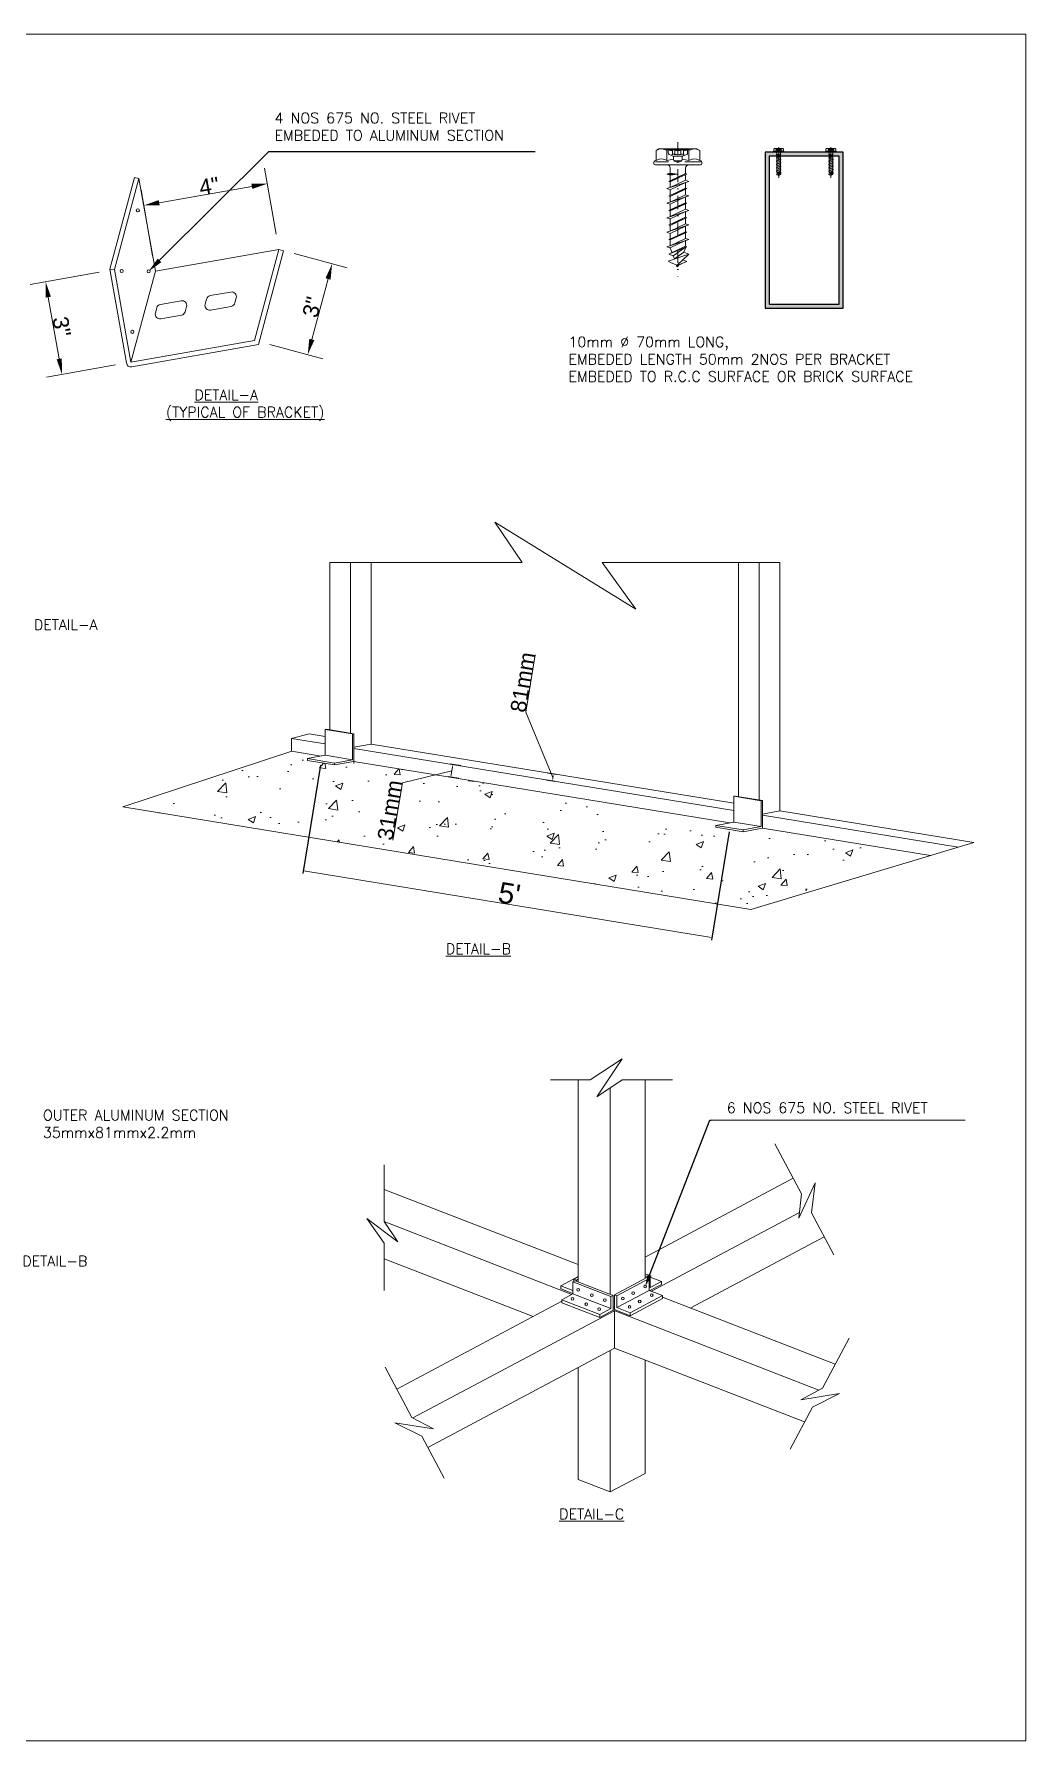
# Model space of a CAD drawing. Header units: feet. Extents: x -11 to 2437, y -109 to 219.
# Drawn here: x 292.9 to 483.8, y -109.3 to 219.3 of the extents above; entities that cross this region are included whole.
import ezdxf
from ezdxf import colors
from ezdxf.entities.mleader import LeaderData, LeaderLine
from ezdxf.math import Vec2, Vec3

# ---------------------------------------------------------------- set-up
doc = ezdxf.new("R2010")
doc.units = ezdxf.units.FT
doc.header["$MEASUREMENT"] = 0
doc.linetypes.add('ACAD_ISO08W100', pattern=[36, 24, -3, 6, -3])
doc.linetypes.add('TRATTOPUNTO', pattern=[25.4, 12.7, -6.35, 0, -6.35])
doc.layers.add('2', color=252, linetype='Continuous')
doc.layers.add('ASSI', color=1, linetype='TRATTOPUNTO')
doc.layers.add('DIM-1', color=1, linetype='Continuous', lineweight=0)
doc.layers.add('S281M_STEEL-COL', color=3, linetype='Continuous', lineweight=0)
doc.styles.add('Annotative', font='arial.ttf')
doc.styles.get("Standard").update_dxf_attribs({"font": 'romans.shx', "height": 4})
doc.dimstyles.new('DIM-2', dxfattribs={"dimtxt": 0.5, "dimasz": 0.5, "dimexe": 0.5, "dimexo": 0.5, "dimgap": 0, "dimtad": 1, "dimdec": 0, "dimzin": 0, "dimdsep": 46, "dimlunit": 4, "dimtxsty": 'Annotative', "dimcen": 0.09, "dimadec": 0, "dimazin": 0, "dimtfac": 1, "dimtdec": 0, "dimtofl": 0, "dimtmove": 0, "dimatfit": 3, "dimfxl": 1, "dimtolj": 1, "dimtzin": 0, "dimlwd": 0, "dimarcsym": 0})
doc.dimstyles.new('DIM-3', dxfattribs={"dimtxt": 1, "dimasz": 0.5, "dimexe": 0.5, "dimexo": 0.5, "dimgap": 0, "dimtad": 1, "dimdec": 0, "dimzin": 0, "dimdsep": 46, "dimlunit": 4, "dimtxsty": 'Annotative', "dimcen": 0.09, "dimadec": 0, "dimazin": 0, "dimtfac": 1, "dimtdec": 0, "dimtofl": 0, "dimtmove": 1, "dimatfit": 3, "dimfxl": 1, "dimtolj": 1, "dimtzin": 0, "dimlwd": 0, "dimarcsym": 0})

# ---------------------------------------------------------------- blocks, each defined once
blk = doc.blocks.new('*D62')
at = {"color": 0, "linetype": 'ACAD_ISO08W100', "lineweight": -2, "transparency": 16777216}
for p, q in [((4.762, -0.319), (4.391, 1.781)), ((0.822, -1.013), (0.452, 1.086))]:
    blk.add_line(p, q, dxfattribs=at)
at = {"color": 0, "linetype": 'ACAD_ISO08W100', "lineweight": 0, "transparency": 16777216}
blk.add_line((1.031, 0.681), (3.986, 1.202), dxfattribs=at)
at = {"color": 0, "linetype": 'ACAD_ISO08W100', "lineweight": 18, "transparency": 16777216}
for points in [[(3.971, 1.284), (4, 1.12), (4.478, 1.288)], [(1.017, 0.763), (1.046, 0.599), (0.539, 0.594)]]:
    blk.add_solid(points, dxfattribs=at)
at = {"layer": 'Defpoints', "color": 0, "linetype": 'ACAD_ISO08W100', "lineweight": 18, "transparency": 16777216}
for p in [(4.478, 1.288), (4.848, -0.811), (0.909, -1.506)]:
    blk.add_point(p, dxfattribs=at)
at = {"color": 0, "linetype": 'ACAD_ISO08W100', "lineweight": 18, "transparency": 16777216, "insert": (2.624, 1.215), "char_height": 0.5, "attachment_point": 5, "rotation": 10, "style": 'Annotative'}
blk.add_mtext('\\A1;4"', dxfattribs=at)
blk = doc.blocks.new('*D61')
at = {"color": 0, "linetype": 'ACAD_ISO08W100', "lineweight": -2, "transparency": 16777216}
for p, q in [((5.331, -0.94), (7.027, -1.395)), ((4.555, -3.838), (6.25, -4.292))]:
    blk.add_line(p, q, dxfattribs=at)
at = {"color": 0, "linetype": 'ACAD_ISO08W100', "lineweight": 0, "transparency": 16777216}
blk.add_line((6.414, -1.748), (5.897, -3.68), dxfattribs=at)
at = {"color": 0, "linetype": 'ACAD_ISO08W100', "lineweight": 18, "transparency": 16777216}
for points in [[(6.334, -1.727), (6.495, -1.77), (6.544, -1.265)], [(5.816, -3.658), (5.977, -3.702), (5.767, -4.163)]]:
    blk.add_solid(points, dxfattribs=at)
at = {"layer": 'Defpoints', "color": 0, "linetype": 'ACAD_ISO08W100', "lineweight": 18, "transparency": 16777216}
for p in [(4.848, -0.811), (4.072, -3.709), (5.767, -4.163)]:
    blk.add_point(p, dxfattribs=at)
at = {"color": 0, "linetype": 'ACAD_ISO08W100', "lineweight": 18, "transparency": 16777216, "insert": (5.909, -2.648), "char_height": 0.5, "attachment_point": 5, "rotation": 75, "style": 'Annotative'}
blk.add_mtext('\\A1;3"', dxfattribs=at)
blk = doc.blocks.new('*D60')
at = {"color": 0, "linetype": 'ACAD_ISO08W100', "lineweight": -2, "transparency": 16777216}
for p, q in [((-0.881, -1.536), (-3.081, -1.924)), ((-0.36, -4.49), (-2.56, -4.878))]:
    blk.add_line(p, q, dxfattribs=at)
at = {"color": 0, "linetype": 'ACAD_ISO08W100', "lineweight": 0, "transparency": 16777216}
blk.add_line((-2.502, -2.329), (-2.155, -4.299), dxfattribs=at)
at = {"color": 0, "linetype": 'ACAD_ISO08W100', "lineweight": 18, "transparency": 16777216}
for points in [[(-2.42, -2.315), (-2.584, -2.344), (-2.589, -1.837)], [(-2.073, -4.284), (-2.237, -4.313), (-2.068, -4.791)]]:
    blk.add_solid(points, dxfattribs=at)
at = {"layer": 'Defpoints', "color": 0, "linetype": 'ACAD_ISO08W100', "lineweight": 18, "transparency": 16777216}
for p in [(-0.388, -1.449), (-2.068, -4.791), (0.133, -4.403)]:
    blk.add_point(p, dxfattribs=at)
at = {"color": 0, "linetype": 'ACAD_ISO08W100', "lineweight": 18, "transparency": 16777216, "insert": (-2.077, -3.27), "char_height": 0.5, "attachment_point": 5, "rotation": 280, "style": 'Annotative'}
blk.add_mtext('\\A1;3"', dxfattribs=at)
blk = doc.blocks.new('A$C3D414D15')
h = blk.add_hatch(color=252)
h.paths.add_polyline_path([(3, 6), (0, 6), (0, 0), (3, 0)])
h.paths.add_polyline_path([(2.85, 5.85), (2.85, 0.15), (0.15, 0.15), (0.15, 5.85)], flags=16)
for p, q in [((0, 6), (0, 0)), ((3, 6), (0, 6)), ((1.396, 6), (0.873, 6)), ((1.396, 6), (0.998, 6)), ((2.123, 6), (1.604, 6)), ((3, 0), (3, 6)), ((0.15, 5.85), (0.15, 0.15)), ((2.85, 5.85), (0.15, 5.85)), ((2.85, 0.15), (2.85, 5.85)), ((0.15, 0.15), (2.85, 0.15)), ((0, 0), (3, 0))]:
    blk.add_line(p, q)
blk = doc.blocks.new('*D18')
at = {"color": 0, "lineweight": 0, "transparency": 16777216}
for p, q in [((387.59, 88.75), (389.39, 99.8)), ((392.78, 76.2), (387.59, 88.75)), ((392.75, 76.02), (392.81, 76.39))]:
    blk.add_line(p, q, dxfattribs=at)
at = {"color": 0, "lineweight": -2, "transparency": 16777216}
for p, q in [((391.54, 75.71), (393.17, 75.45)), ((391.76, 77.07), (393.39, 76.8))]:
    blk.add_line(p, q, dxfattribs=at)
at = {"color": 0, "lineweight": 18, "transparency": 16777216}
for points in [[(392.67, 76.03), (392.84, 76.01), (392.67, 75.53)], [(392.73, 76.4), (392.9, 76.37), (392.89, 76.88)]]:
    blk.add_solid(points, dxfattribs=at)
at = {"layer": 'Defpoints', "color": 0, "lineweight": 18, "transparency": 16777216}
for p in [(391.05, 75.79), (391.27, 77.15), (392.89, 76.88)]:
    blk.add_point(p, dxfattribs=at)
at = {"color": 0, "lineweight": 18, "transparency": 16777216, "insert": (386.98, 94.52), "char_height": 1, "attachment_point": 5, "rotation": 80.7226, "style": 'Annotative'}
blk.add_mtext('\\A1;{\\H3x;81mm}', dxfattribs=at)
blk = doc.blocks.new('*D19')
at = {"color": 0, "lineweight": 0, "transparency": 16777216}
for p, q in [((373.33, 77.45), (363.81, 75.18)), ((373.45, 78.16), (373.22, 76.73)), ((363.81, 75.18), (362, 64.13))]:
    blk.add_line(p, q, dxfattribs=at)
at = {"color": 0, "lineweight": -2, "transparency": 16777216}
for p, q in [((374.68, 75.98), (372.64, 76.32)), ((375.07, 78.4), (373.04, 78.73))]:
    blk.add_line(p, q, dxfattribs=at)
at = {"color": 0, "lineweight": 18, "transparency": 16777216}
for points in [[(373.13, 76.74), (373.3, 76.72), (373.14, 76.24)], [(373.37, 78.17), (373.53, 78.15), (373.53, 78.65)]]:
    blk.add_solid(points, dxfattribs=at)
at = {"layer": 'Defpoints', "color": 0, "lineweight": 18, "transparency": 16777216}
for p in [(373.14, 76.24), (375.17, 75.9), (375.57, 78.32)]:
    blk.add_point(p, dxfattribs=at)
at = {"color": 0, "lineweight": 18, "transparency": 16777216, "insert": (361.39, 69.9), "char_height": 1, "attachment_point": 5, "rotation": 80.7226, "style": 'Annotative'}
blk.add_mtext('\\A1;{\\H3x;31mm}', dxfattribs=at)
blk = doc.blocks.new('*D20')
at = {"color": 0, "lineweight": -2, "transparency": 16777216}
for p, q in [((348.06, 78.54), (344.66, 57.71)), ((426.72, 65.69), (423.32, 44.86))]:
    blk.add_line(p, q, dxfattribs=at)
at = {"color": 0, "lineweight": 0, "transparency": 16777216}
blk.add_line((345.23, 58.13), (422.91, 45.44), dxfattribs=at)
at = {"color": 0, "lineweight": 18, "transparency": 16777216}
for points in [[(345.24, 58.21), (345.22, 58.04), (344.74, 58.21)], [(422.92, 45.52), (422.89, 45.36), (423.4, 45.36)]]:
    blk.add_solid(points, dxfattribs=at)
at = {"layer": 'Defpoints', "color": 0, "lineweight": 18, "transparency": 16777216}
for p in [(348.14, 79.03), (426.8, 66.18), (423.4, 45.36)]:
    blk.add_point(p, dxfattribs=at)
at = {"color": 0, "lineweight": 18, "transparency": 16777216, "insert": (384.4, 53.79), "char_height": 1, "attachment_point": 5, "rotation": 350.7226, "style": 'Annotative'}
blk.add_mtext("\\A1;{\\H4x;5'}", dxfattribs=at)
blk = doc.blocks.new('CLAMP')
at = {"color": 7, "lineweight": 18}
for p, q in [((0.243, 1.488), (-0.542, -1.442)), ((0.388, 1.449), (-0.388, -1.449)), ((0.388, 1.449), (0.243, 1.488)), ((0.909, -1.506), (0.388, 1.449)), ((0.909, -1.506), (4.848, -0.811)), ((4.848, -0.811), (4.072, -3.709)), ((4.993, -0.85), (4.192, -3.84)), ((4.848, -0.811), (4.993, -0.85)), ((-0.015, -4.429), (-0.542, -1.442)), ((-0.388, -1.449), (-0.542, -1.442)), ((0.133, -4.403), (-0.388, -1.449)), ((0.909, -1.506), (0.133, -4.403)), ((2.658, -2.283), (3.317, -2.167)), ((0.955, -2.671), (0.911, -2.834)), ((1.074, -2.562), (1.733, -2.446)), ((1.86, -2.796), (1.903, -2.633)), ((2.539, -2.391), (2.495, -2.555)), ((2.666, -2.741), (3.325, -2.626)), ((3.444, -2.517), (3.488, -2.353)), ((1.082, -3.021), (1.741, -2.905)), ((0.133, -4.403), (4.072, -3.709)), ((0.159, -4.551), (4.192, -3.84))]:
    blk.add_line(p, q, dxfattribs=at)
for centre in [(0.352, 0.436), (-0.165, -1.496), (0.695, -1.506), (0.177, -3.438)]:
    blk.add_circle(centre, 0.05, dxfattribs=at)
for centre, start, end in [((3.343, -2.315), 345, 99.9522), ((1.099, -2.71), 99.9522, 165), ((1.759, -2.594), 345, 99.9522), ((2.64, -2.594), 165, 279.9522), ((2.684, -2.43), 99.9522, 165), ((3.299, -2.478), 279.9522, 345), ((1.056, -2.873), 165, 279.9522), ((1.715, -2.757), 279.9522, 345), ((0.133, -4.403), 190, 280)]:
    blk.add_arc(centre, 0.15, start, end, dxfattribs=at)
at = {"color": 7, "linetype": 'ACAD_ISO08W100', "lineweight": 18}
dim = blk.add_linear_dim(base=(4.478, 1.288), p1=(0.909, -1.506), p2=(4.848, -0.811), angle=10, dimstyle='DIM-2', dxfattribs=at)
dim.commit()
dim.dimension.update_dxf_attribs({"geometry": '*D62', "text_midpoint": (2.668, 0.969), "dimtype": 129})
for p1, p2, distance, picture, middle in [((4.848, -0.811), (4.072, -3.709), 1.755, '*D61', (5.909, -2.648)), ((-0.388, -1.449), (0.133, -4.403), -2.235, '*D60', (-2.077, -3.27))]:
    dim = blk.add_aligned_dim(p1=p1, p2=p2, distance=distance, dimstyle='DIM-2', dxfattribs=at)
    dim.commit()
    dim.dimension.update_dxf_attribs({"geometry": picture, "text_midpoint": middle})

msp = doc.modelspace()

# ---------------------------------------------------------------- hatches: boundary and pattern name
at = {"lineweight": 18}
h = msp.add_hatch(dxfattribs=at)
h.set_pattern_fill('AR-CONC', scale=2)
h.set_pattern_definition([(50, (-384.233, 68.078), (14.3452, -1.25504), [1.5, -16.5]), (355, (-384.233, 68.078), (-2.77503, 15.04384), [1.2, -13.2]), (100.4514, (-383.038, 67.974), (11.57018, 13.7888), [1.2748, -14.02284]), (46.1842, (-384.233, 72.078), (21.34483, -3.3104), [2.25, -24.75]), (96.6356, (-382.455, 71.802), (18.69324, 19.48237), [1.9122, -21.0343]), (351.1842, (-384.233, 72.078), (18.69324, 19.4824), [1.8, -19.8]), (21, (-382.233, 71.078), (11.93814, -8.05238), [1.5, -16.5]), (326, (-382.233, 71.078), (4.8663, 14.503), [1.2, -13.2]), (71.4514, (-381.238, 70.407), (16.80445, 6.45062), [1.2748, -14.02284]), (37.5, (-384.2333, 68.078), (0.243197, 6.657877), [0, -13.04, 0, -13.4, 0, -13.25]), (7.5, (-384.233, 68.078), (5.26139, 7.888234), [0, -7.64, 0, -12.74, 0, -5.05]), (327.5, (-388.6933, 68.078), (10.67645, -0.451097), [0, -5, 0, -15.6, 0, -20.7]), (317.5, (-390.693, 68.078), (11.66372, 2.0021), [0, -6.5, 0, -10.36, 0, -14.7])])
h.paths.add_polyline_path([(354.46, 79.29), (350.76, 78.6), (345.52, 79.46), (345.52, 79.82), (348.97, 80.45), (348.97, 81.57), (345.34, 82.17), (309.98, 70.51), (430.88, 50.76), (465.48, 61.15), (433.12, 66.44), (429.42, 65.75), (424.18, 66.61), (424.18, 66.97), (426.86, 67.46)])
h.paths.add_polyline_path([(369.37, 64.99), (370.79, 73.63), (366.72, 74.3), (365.31, 65.65)], flags=24)

# ---------------------------------------------------------------- linework, layer by layer
at = {"color": 7, "lineweight": 18}
for p, q in [((386.84, 117.55), (381.58, 125.36)), ((381.58, 125.36), (408.77, 108.59)), ((349.87, 117.55), (386.84, 117.55)), ((408.77, 108.59), (402.28, 117.55)), ((402.28, 117.55), (436.47, 117.55)), ((348.2, 80.31), (348.2, 80.31)), ((399.98, 17.99), (406.11, 22.04)), ((406.11, 22.04), (401.23, 14.69)), ((399.98, 17.99), (392.32, 17.99)), ((401.23, 14.69), (406.11, 17.99)), ((406.11, 17.99), (415.83, 17.99)), ((423.28, 10.17), (472.14, 10.17)), ((435.5, 5.64), (440.63, -4)), ((360.33, 1.59), (360.33, -9.33)), ((440.16, -8.68), (443.3, -1.87)), ((443.3, -1.87), (442.56, -7.65)), ((440.63, -4), (440.16, -8.68)), ((362.94, -13.24), (356.97, -8.71)), ((356.97, -8.71), (360.33, -13.46)), ((360.33, -9.33), (362.94, -13.24)), ((442.56, -7.65), (446.85, -15.71)), ((360.33, -13.46), (360.33, -22.59)), ((449.8, -31.78), (444.67, -41.42)), ((360.5, -37.39), (365.63, -47.03)), ((444.67, -41.42), (440.53, -43.65)), ((440.53, -43.65), (447.93, -42.45)), ((447.93, -42.45), (442.74, -45.07)), ((442.74, -45.07), (438.45, -53.13)), ((369.77, -49.26), (362.36, -48.06)), ((362.36, -48.06), (367.56, -50.68)), ((365.63, -47.03), (369.77, -49.26)), ((367.56, -50.68), (371.85, -58.74))]:
    msp.add_line(p, q, dxfattribs=at)
for centre in [(397.65, -22.47), (408.22, -23.1), (410.54, -21.86), (396.57, -24.19), (399.22, -25.22), (400.3, -23.5), (401.71, -26.18), (402.79, -24.47), (406.27, -24.13), (407.54, -25.77), (409.49, -24.73), (411.81, -23.5)]:
    msp.add_circle(centre, 0.257, dxfattribs=at)
at = {"layer": '2', "color": 7, "lineweight": 18}
for p, q in [((412.65, 196.89), (413.21, 197.22)), ((413.21, 197.22), (420.49, 197.22)), ((414.75, 197.22), (414.75, 194.98)), ((414.93, 197.22), (418.77, 197.22)), ((414.93, 197.22), (414.93, 197.08)), ((418.77, 197.22), (418.77, 197.08)), ((418.95, 197.22), (418.95, 194.98)), ((421.05, 196.89), (420.49, 197.22)), ((435.29, 197.19), (435.42, 197.27)), ((435.29, 197.19), (435.29, 196.75)), ((435.42, 197.27), (437.08, 197.27)), ((435.77, 197.27), (435.77, 196.75)), ((435.81, 197.27), (436.69, 197.27)), ((435.81, 197.27), (435.81, 197.23)), ((435.81, 197.23), (436.69, 197.23)), ((435.81, 197.23), (435.82, 197.23)), ((435.82, 197.08), (435.82, 197.23)), ((436.01, 197.02), (436.01, 197.22)), ((436.12, 197.02), (436.12, 197.21)), ((436.38, 197.02), (436.38, 197.21)), ((436.49, 197.02), (436.49, 197.22)), ((436.68, 197.08), (436.68, 197.23)), ((436.69, 197.23), (436.68, 197.23)), ((436.69, 197.27), (436.69, 197.23)), ((436.73, 197.27), (436.73, 196.75)), ((437.21, 197.19), (437.08, 197.27)), ((437.21, 197.19), (437.21, 196.75)), ((445.35, 197.19), (445.48, 197.27)), ((445.35, 197.19), (445.35, 196.75)), ((445.48, 197.27), (447.14, 197.27)), ((445.83, 197.27), (445.83, 196.75)), ((445.87, 197.27), (446.75, 197.27)), ((445.87, 197.27), (445.87, 197.23)), ((445.87, 197.23), (446.75, 197.23)), ((445.87, 197.23), (445.88, 197.23)), ((445.88, 197.08), (445.88, 197.23)), ((446.07, 197.02), (446.07, 197.22)), ((446.18, 197.02), (446.18, 197.21)), ((446.44, 197.02), (446.44, 197.21)), ((446.55, 197.02), (446.55, 197.22)), ((446.74, 197.08), (446.74, 197.23)), ((446.75, 197.23), (446.74, 197.23)), ((446.75, 197.27), (446.75, 197.23)), ((446.79, 197.27), (446.79, 196.75)), ((447.27, 197.19), (447.14, 197.27)), ((447.27, 197.19), (447.27, 196.75)), ((412.23, 194.65), (412.23, 194.42)), ((412.23, 194.65), (412.23, 194.42)), ((412.65, 194.98), (412.44, 194.92)), ((412.51, 194.14), (421.19, 194.14)), ((412.65, 196.89), (412.65, 194.98)), ((412.79, 195.05), (412.65, 194.98)), ((414.93, 197.08), (418.77, 197.08)), ((414.93, 197.08), (414.97, 197.06)), ((414.97, 196.41), (414.97, 197.06)), ((415.16, 196.15), (415.83, 195.91)), ((415.79, 196.14), (415.79, 197)), ((416.01, 195.64), (416.01, 195.12)), ((416.2, 194.85), (416.85, 194.61)), ((416.29, 196.15), (416.29, 196.99)), ((417.51, 194.85), (416.85, 194.61)), ((417.41, 196.15), (417.41, 196.99)), ((417.69, 195.64), (417.69, 195.12)), ((418.54, 196.15), (417.88, 195.91)), ((417.91, 196.14), (417.91, 197)), ((418.77, 197.08), (418.73, 197.06)), ((418.73, 196.41), (418.73, 197.06)), ((420.92, 195.05), (421.05, 194.98)), ((421.05, 196.89), (421.05, 194.98)), ((421.05, 194.98), (421.26, 194.92)), ((421.47, 194.65), (421.47, 194.42)), ((435.19, 196.68), (435.19, 196.63)), ((435.19, 196.68), (435.19, 196.63)), ((435.29, 196.75), (435.24, 196.74)), ((435.26, 196.56), (437.24, 196.56)), ((435.32, 196.77), (435.29, 196.75)), ((435.91, 196.21), (435.77, 196.16)), ((436.25, 196.16), (435.77, 196.16)), ((435.77, 196.16), (435.91, 196.11)), ((436.73, 195.84), (435.77, 195.52)), ((435.77, 195.52), (435.91, 195.47)), ((436.73, 195.2), (435.77, 194.88)), ((436.73, 195.2), (435.77, 194.88)), ((435.77, 194.88), (435.91, 194.83)), ((435.77, 194.88), (435.91, 194.83)), ((436.73, 194.56), (435.77, 194.24)), ((435.77, 194.24), (435.91, 194.19)), ((436.73, 193.92), (435.77, 193.6)), ((436.64, 196.16), (435.85, 195.84)), ((435.85, 195.84), (435.91, 195.82)), ((436.64, 195.52), (435.85, 195.2)), ((435.85, 195.2), (435.91, 195.18)), ((436.64, 194.88), (435.85, 194.56)), ((435.85, 194.56), (435.91, 194.54)), ((436.64, 194.24), (435.85, 193.92)), ((435.85, 193.92), (435.91, 193.9)), ((435.86, 197.02), (436.01, 196.97)), ((435.91, 196.43), (435.91, 196.21)), ((436.25, 196.16), (435.91, 196.21)), ((435.91, 196.11), (436.25, 196.16)), ((435.91, 195.82), (436.55, 196.12)), ((435.91, 196.11), (435.91, 195.86)), ((435.91, 195.86), (435.91, 196.11)), ((436.59, 195.89), (435.91, 195.57)), ((435.91, 195.82), (435.91, 195.57)), ((436.59, 195.79), (435.91, 195.47)), ((435.91, 195.18), (436.55, 195.48)), ((435.91, 195.47), (435.91, 195.22)), ((436.59, 195.25), (435.91, 194.93)), ((436.59, 195.25), (435.91, 194.93)), ((435.91, 195.18), (435.91, 194.93)), ((436.59, 195.15), (435.91, 194.83)), ((436.59, 195.15), (435.91, 194.83)), ((435.91, 194.54), (436.55, 194.84)), ((435.91, 194.83), (435.91, 194.58)), ((436.59, 194.61), (435.91, 194.29)), ((435.91, 194.54), (435.91, 194.29)), ((436.59, 194.51), (435.91, 194.19)), ((435.91, 193.9), (436.55, 194.2)), ((435.91, 194.19), (435.91, 193.94)), ((436.59, 193.97), (435.91, 193.65)), ((435.91, 193.9), (435.91, 193.65)), ((436.59, 196.18), (435.94, 195.88)), ((436.59, 195.54), (435.94, 195.24)), ((436.59, 194.9), (435.94, 194.6)), ((436.59, 194.26), (435.94, 193.96)), ((436.06, 196.91), (436.06, 196.79)), ((436.1, 196.73), (436.25, 196.67)), ((436.4, 196.73), (436.25, 196.67)), ((436.44, 196.91), (436.44, 196.79)), ((436.64, 197.02), (436.48, 196.97)), ((436.59, 196.43), (436.59, 196.18)), ((436.59, 196.18), (436.64, 196.16)), ((436.59, 196.14), (436.59, 195.89)), ((436.59, 195.89), (436.59, 196.14)), ((436.59, 195.89), (436.73, 195.84)), ((436.59, 195.79), (436.59, 195.54)), ((436.59, 195.54), (436.64, 195.52)), ((436.59, 195.5), (436.59, 195.25)), ((436.59, 195.25), (436.73, 195.2)), ((436.59, 195.25), (436.73, 195.2)), ((436.59, 195.15), (436.59, 194.9)), ((436.59, 194.9), (436.64, 194.88)), ((436.59, 194.86), (436.59, 194.61)), ((436.59, 194.61), (436.73, 194.56)), ((436.59, 194.51), (436.59, 194.26)), ((436.59, 194.26), (436.64, 194.24)), ((436.59, 194.22), (436.59, 193.97)), ((436.59, 193.97), (436.73, 193.92)), ((437.18, 196.77), (437.21, 196.75)), ((437.21, 196.75), (437.26, 196.74)), ((437.3, 196.68), (437.3, 196.63)), ((445.25, 196.68), (445.25, 196.63)), ((445.25, 196.68), (445.25, 196.63)), ((445.35, 196.75), (445.3, 196.74)), ((445.32, 196.56), (447.3, 196.56)), ((445.38, 196.77), (445.35, 196.75)), ((445.97, 196.21), (445.83, 196.16)), ((446.31, 196.16), (445.83, 196.16)), ((445.83, 196.16), (445.97, 196.11)), ((446.79, 195.84), (445.83, 195.52)), ((445.83, 195.52), (445.97, 195.47)), ((446.79, 195.2), (445.83, 194.88)), ((446.79, 195.2), (445.83, 194.88)), ((445.83, 194.88), (445.97, 194.83)), ((445.83, 194.88), (445.97, 194.83)), ((446.79, 194.56), (445.83, 194.24)), ((445.83, 194.24), (445.97, 194.19)), ((446.79, 193.92), (445.83, 193.6)), ((446.7, 196.16), (445.91, 195.84)), ((445.91, 195.84), (445.97, 195.82)), ((446.7, 195.52), (445.91, 195.2)), ((445.91, 195.2), (445.97, 195.18)), ((446.7, 194.88), (445.91, 194.56)), ((445.91, 194.56), (445.97, 194.54)), ((446.7, 194.24), (445.91, 193.92)), ((445.91, 193.92), (445.97, 193.9)), ((445.92, 197.02), (446.07, 196.97)), ((445.97, 196.43), (445.97, 196.21)), ((446.31, 196.16), (445.97, 196.21)), ((445.97, 196.11), (446.31, 196.16)), ((445.97, 195.82), (446.61, 196.12)), ((445.97, 196.11), (445.97, 195.86)), ((445.97, 195.86), (445.97, 196.11)), ((446.65, 195.89), (445.97, 195.57)), ((445.97, 195.82), (445.97, 195.57)), ((446.65, 195.79), (445.97, 195.47)), ((445.97, 195.18), (446.61, 195.48)), ((445.97, 195.47), (445.97, 195.22)), ((446.65, 195.25), (445.97, 194.93)), ((446.65, 195.25), (445.97, 194.93)), ((445.97, 195.18), (445.97, 194.93)), ((446.65, 195.15), (445.97, 194.83)), ((446.65, 195.15), (445.97, 194.83)), ((445.97, 194.54), (446.61, 194.84)), ((445.97, 194.83), (445.97, 194.58)), ((446.65, 194.61), (445.97, 194.29)), ((445.97, 194.54), (445.97, 194.29)), ((446.65, 194.51), (445.97, 194.19)), ((445.97, 193.9), (446.61, 194.2)), ((445.97, 194.19), (445.97, 193.94)), ((446.65, 193.97), (445.97, 193.65)), ((445.97, 193.9), (445.97, 193.65)), ((446.65, 196.18), (446, 195.88)), ((446.65, 195.54), (446, 195.24)), ((446.65, 194.9), (446, 194.6)), ((446.65, 194.26), (446, 193.96)), ((446.12, 196.91), (446.12, 196.79)), ((446.16, 196.73), (446.31, 196.67)), ((446.46, 196.73), (446.31, 196.67)), ((446.5, 196.91), (446.5, 196.79)), ((446.69, 197.02), (446.54, 196.97)), ((446.65, 196.43), (446.65, 196.18)), ((446.65, 196.18), (446.7, 196.16)), ((446.65, 196.14), (446.65, 195.89)), ((446.65, 195.89), (446.65, 196.14)), ((446.65, 195.89), (446.79, 195.84)), ((446.65, 195.79), (446.65, 195.54)), ((446.65, 195.54), (446.7, 195.52)), ((446.65, 195.5), (446.65, 195.25)), ((446.65, 195.25), (446.79, 195.2)), ((446.65, 195.25), (446.79, 195.2)), ((446.65, 195.15), (446.65, 194.9)), ((446.65, 194.9), (446.7, 194.88)), ((446.65, 194.86), (446.65, 194.61)), ((446.65, 194.61), (446.79, 194.56)), ((446.65, 194.51), (446.65, 194.26)), ((446.65, 194.26), (446.7, 194.24)), ((446.65, 194.22), (446.65, 193.97)), ((446.65, 193.97), (446.79, 193.92)), ((447.24, 196.77), (447.27, 196.75)), ((447.27, 196.75), (447.32, 196.74)), ((447.36, 196.68), (447.36, 196.63)), ((415.37, 192.58), (414.75, 192.37)), ((416.85, 192.37), (414.75, 192.37)), ((414.75, 192.37), (415.37, 192.15)), ((418.95, 190.97), (414.75, 189.57)), ((418.59, 192.37), (415.12, 190.97)), ((415.12, 190.97), (415.37, 190.88)), ((415.37, 193.58), (415.37, 192.58)), ((416.85, 192.37), (415.37, 192.58)), ((415.37, 192.15), (416.85, 192.37)), ((415.37, 190.88), (418.19, 192.21)), ((415.37, 192.15), (415.37, 191.06)), ((415.37, 191.06), (415.37, 192.15)), ((418.34, 191.19), (415.37, 189.78)), ((415.37, 190.88), (415.37, 189.78)), ((418.34, 190.76), (415.37, 189.35)), ((418.34, 192.46), (415.51, 191.13)), ((418.34, 193.58), (418.34, 192.46)), ((418.34, 192.46), (418.59, 192.37)), ((418.34, 192.28), (418.34, 191.19)), ((418.34, 191.19), (418.34, 192.27)), ((418.34, 191.19), (418.95, 190.97)), ((418.34, 190.76), (418.34, 189.66)), ((435.77, 193.6), (435.91, 193.55)), ((436.73, 193.28), (435.77, 192.96)), ((435.77, 192.96), (435.91, 192.91)), ((436.73, 192.64), (435.81, 192.33)), ((435.81, 192.33), (435.96, 192.25)), ((436.64, 193.6), (435.85, 193.28)), ((435.85, 193.28), (435.91, 193.26)), ((436.64, 192.96), (435.85, 192.64)), ((435.85, 192.64), (436.05, 192.57)), ((436.59, 193.87), (435.91, 193.55)), ((435.91, 193.26), (436.55, 193.56)), ((435.91, 193.55), (435.91, 193.3)), ((436.59, 193.33), (435.91, 193.01)), ((435.91, 193.26), (435.91, 193.01)), ((436.59, 193.23), (435.91, 192.91)), ((435.91, 192.91), (435.91, 192.9)), ((435.91, 192.9), (435.99, 192.7)), ((436.59, 193.62), (435.94, 193.32)), ((436.59, 192.98), (435.94, 192.68)), ((435.96, 192.25), (436.22, 192.16)), ((436.05, 192.57), (436.59, 192.94)), ((436.05, 192.57), (436.1, 192.43)), ((436.51, 192.72), (436.1, 192.43)), ((436.64, 192.32), (436.17, 192.13)), ((436.17, 192.13), (436.25, 192.08)), ((436.2, 192.11), (436.55, 192.28)), ((436.22, 192.16), (436.73, 192.64)), ((436.22, 192.16), (436.22, 192.15)), ((436.23, 192.13), (436.25, 192.08)), ((436.28, 192.15), (436.25, 192.08)), ((436.46, 192.39), (436.64, 192.32)), ((436.59, 192.9), (436.51, 192.72)), ((436.51, 192.72), (436.73, 192.64)), ((436.59, 193.87), (436.59, 193.62)), ((436.59, 193.62), (436.64, 193.6)), ((436.59, 193.58), (436.59, 193.33)), ((436.59, 193.33), (436.73, 193.28)), ((436.59, 193.23), (436.59, 192.98)), ((436.59, 192.98), (436.64, 192.96)), ((436.59, 192.94), (436.59, 192.9)), ((445.83, 193.6), (445.97, 193.55)), ((446.79, 193.28), (445.83, 192.96)), ((445.83, 192.96), (445.97, 192.91)), ((446.79, 192.64), (445.87, 192.33)), ((445.87, 192.33), (446.02, 192.25)), ((446.7, 193.6), (445.91, 193.28)), ((445.91, 193.28), (445.97, 193.26)), ((446.7, 192.96), (445.91, 192.64)), ((445.91, 192.64), (446.11, 192.57)), ((446.65, 193.87), (445.97, 193.55)), ((445.97, 193.26), (446.61, 193.56)), ((445.97, 193.55), (445.97, 193.3)), ((446.65, 193.33), (445.97, 193.01)), ((445.97, 193.26), (445.97, 193.01)), ((446.65, 193.23), (445.97, 192.91)), ((445.97, 192.91), (445.97, 192.9)), ((445.97, 192.9), (446.05, 192.7)), ((446.65, 193.62), (446, 193.32)), ((446.65, 192.98), (446, 192.68)), ((446.02, 192.25), (446.28, 192.16)), ((446.11, 192.57), (446.65, 192.94)), ((446.11, 192.57), (446.16, 192.43)), ((446.57, 192.72), (446.16, 192.43)), ((446.7, 192.32), (446.23, 192.13)), ((446.23, 192.13), (446.31, 192.08)), ((446.25, 192.11), (446.61, 192.28)), ((446.28, 192.16), (446.79, 192.64)), ((446.28, 192.16), (446.28, 192.15)), ((446.29, 192.13), (446.31, 192.08)), ((446.34, 192.15), (446.31, 192.08)), ((446.52, 192.39), (446.7, 192.32)), ((446.65, 192.9), (446.57, 192.72)), ((446.57, 192.72), (446.79, 192.64)), ((446.65, 193.87), (446.65, 193.62)), ((446.65, 193.62), (446.7, 193.6)), ((446.65, 193.58), (446.65, 193.33)), ((446.65, 193.33), (446.79, 193.28)), ((446.65, 193.23), (446.65, 192.98)), ((446.65, 192.98), (446.7, 192.96)), ((446.65, 192.94), (446.65, 192.9)), ((414.75, 189.57), (415.37, 189.35)), ((418.95, 188.17), (414.75, 186.77)), ((418.95, 188.17), (414.75, 186.77)), ((418.59, 189.57), (415.12, 188.17)), ((415.12, 188.17), (415.37, 188.08)), ((415.37, 188.08), (418.19, 189.41)), ((415.37, 189.35), (415.37, 188.27)), ((418.34, 188.39), (415.37, 186.98)), ((418.34, 188.39), (415.37, 186.98)), ((415.37, 188.08), (415.37, 186.98)), ((418.34, 187.96), (415.37, 186.55)), ((418.34, 187.96), (415.37, 186.55)), ((418.34, 189.66), (415.51, 188.33)), ((418.34, 189.66), (418.59, 189.57)), ((418.34, 189.47), (418.34, 188.39)), ((418.34, 188.39), (418.95, 188.17)), ((418.34, 188.39), (418.95, 188.17)), ((418.34, 187.96), (418.34, 186.86)), ((414.75, 186.77), (415.37, 186.55)), ((414.75, 186.77), (415.37, 186.55)), ((418.95, 185.37), (414.75, 183.97)), ((418.59, 186.77), (415.12, 185.37)), ((415.12, 185.37), (415.37, 185.28)), ((415.37, 185.28), (418.19, 186.61)), ((415.37, 186.55), (415.37, 185.47)), ((418.34, 185.59), (415.37, 184.18)), ((415.37, 185.28), (415.37, 184.18)), ((418.34, 185.16), (415.37, 183.75)), ((418.34, 186.86), (415.51, 185.53)), ((418.34, 184.06), (415.51, 182.73)), ((418.34, 186.86), (418.59, 186.77)), ((418.34, 186.67), (418.34, 185.59)), ((418.34, 185.59), (418.95, 185.37)), ((418.34, 185.16), (418.34, 184.06)), ((418.34, 184.06), (418.59, 183.97)), ((414.75, 183.97), (415.37, 183.75)), ((418.95, 182.57), (414.75, 181.17)), ((414.75, 181.17), (415.37, 180.95)), ((418.59, 183.97), (415.12, 182.57)), ((415.12, 182.57), (415.37, 182.48)), ((418.59, 181.17), (415.12, 179.77)), ((415.37, 182.48), (418.19, 183.81)), ((415.37, 183.75), (415.37, 182.67)), ((418.34, 182.79), (415.37, 181.38)), ((415.37, 182.48), (415.37, 181.38)), ((418.34, 182.36), (415.37, 180.95)), ((415.37, 179.68), (418.19, 181.01)), ((415.37, 180.95), (415.37, 179.87)), ((418.34, 181.26), (415.51, 179.93)), ((418.34, 183.88), (418.34, 182.79)), ((418.34, 182.79), (418.95, 182.57)), ((418.34, 182.36), (418.34, 181.26)), ((418.34, 181.26), (418.59, 181.17)), ((418.34, 181.08), (418.34, 179.99)), ((418.95, 179.77), (414.75, 178.37)), ((414.75, 178.37), (415.37, 178.15)), ((415.12, 179.77), (415.37, 179.68)), ((418.59, 178.37), (415.12, 176.97)), ((418.34, 179.99), (415.37, 178.58)), ((415.37, 179.68), (415.37, 178.58)), ((418.34, 179.56), (415.37, 178.15)), ((415.37, 178.15), (415.37, 178.12)), ((415.37, 178.12), (415.73, 177.23)), ((418.34, 178.46), (415.51, 177.13)), ((415.97, 176.66), (418.34, 178.27)), ((418.34, 178.12), (418, 177.32)), ((418.34, 179.99), (418.95, 179.77)), ((418.34, 179.56), (418.34, 178.46)), ((418.34, 178.46), (418.59, 178.37)), ((418.34, 178.27), (418.34, 178.12)), ((418.95, 176.97), (414.95, 175.63)), ((414.95, 175.63), (415.58, 175.27)), ((415.12, 176.97), (415.97, 176.66)), ((415.58, 175.27), (416.72, 174.85)), ((415.97, 176.66), (416.22, 176.06)), ((418, 177.32), (416.22, 176.06)), ((418.59, 175.57), (416.51, 174.73)), ((416.51, 174.73), (416.85, 174.54)), ((416.62, 174.67), (418.19, 175.41)), ((416.72, 174.85), (418.95, 176.97)), ((416.72, 174.85), (416.73, 174.82)), ((416.77, 174.74), (416.85, 174.54)), ((416.98, 174.84), (416.85, 174.54)), ((417.78, 175.86), (418.59, 175.57)), ((418, 177.32), (418.95, 176.97))]:
    msp.add_line(p, q, dxfattribs=at)
for centre, radius, start, end in [((413.71, 195.37), 1.84, 55.4349, 120), ((420, 195.37), 1.84, 60, 124.5651), ((435.53, 196.85), 0.421, 55.4349, 120), ((435.92, 197.37), 0.174, 232.6387, 300.8261), ((436.05, 197.15), 0.0787, 69.1673, 120.8265), ((436.25, 197.66), 0.467, 249.1673, 290.8327), ((436.44, 197.15), 0.0787, 59.1735, 110.8328), ((436.57, 197.37), 0.174, 239.1739, 307.3613), ((436.97, 196.85), 0.421, 60, 124.5651), ((445.59, 196.85), 0.421, 55.4349, 120), ((445.98, 197.37), 0.174, 232.6387, 300.8261), ((446.11, 197.15), 0.0787, 69.1673, 120.8265), ((446.31, 197.66), 0.467, 249.1673, 290.8327), ((446.5, 197.15), 0.0787, 59.1735, 110.8328), ((446.63, 197.37), 0.174, 239.1739, 307.3613), ((447.03, 196.85), 0.421, 60, 124.5651), ((412.51, 194.65), 0.28, 105, 180), ((412.51, 194.42), 0.28, 180, 270), ((413.71, 193.46), 1.84, 55.4349, 120), ((416.85, 188.35), 6.95, 96.9422, 107.588), ((414.81, 193.58), 0.56, 0, 90), ((415.44, 197.67), 0.761, 232.6387, 300.8261), ((415.25, 196.41), 0.28, 180, 250), ((415.47, 196.45), 0.448, 280.9971, 315.8866), ((416, 195.93), 0.291, 66.2469, 135.8866), ((416, 196.72), 0.344, 69.1673, 120.8265), ((415.73, 195.64), 0.28, 0, 70), ((416.29, 195.12), 0.28, 180, 250), ((416.85, 198.95), 2.04, 249.1673, 290.8327), ((416.39, 196.81), 0.672, 246.2469, 262.5659), ((416.85, 200.31), 4.2, 262.4562, 270), ((416.85, 200.31), 4.2, 270, 277.5438), ((417.31, 196.81), 0.672, 277.4341, 293.7531), ((417.41, 195.12), 0.28, 290, 0), ((417.7, 196.72), 0.344, 59.1735, 110.8328), ((417.7, 195.93), 0.291, 44.1134, 113.7531), ((417.97, 195.64), 0.28, 110, 180), ((416.85, 188.35), 6.95, 72.412, 83.0578), ((418.27, 197.67), 0.761, 239.1739, 307.3613), ((418.23, 196.45), 0.448, 224.1134, 259.0029), ((418.9, 193.58), 0.56, 90, 180), ((418.45, 196.41), 0.28, 290, 0), ((420, 193.46), 1.84, 60, 124.5651), ((421.19, 194.42), 0.28, 270, 0), ((421.19, 194.65), 0.28, 0, 75), ((435.26, 196.68), 0.064, 105, 180), ((435.26, 196.63), 0.064, 180, 270), ((435.53, 196.41), 0.421, 55.4349, 120), ((436.25, 195.24), 1.59, 96.9422, 107.588), ((435.78, 196.43), 0.128, 0, 90), ((435.88, 197.08), 0.064, 180, 250), ((435.93, 197.09), 0.102, 280.9971, 315.8866), ((436.05, 196.97), 0.0665, 66.2469, 135.8866), ((435.99, 196.91), 0.064, 0, 70), ((436.12, 196.79), 0.064, 180, 250), ((436.14, 197.17), 0.154, 246.2469, 262.5659), ((436.25, 197.97), 0.96, 262.4562, 270), ((436.25, 197.97), 0.96, 270, 277.5438), ((436.35, 197.17), 0.154, 277.4341, 293.7531), ((436.38, 196.79), 0.064, 290, 0), ((436.44, 196.97), 0.0665, 44.1134, 113.7531), ((436.5, 196.91), 0.064, 110, 180), ((436.25, 195.24), 1.59, 72.412, 83.0578), ((436.56, 197.09), 0.102, 224.1134, 259.0029), ((436.72, 196.43), 0.128, 90, 180), ((436.61, 197.08), 0.064, 290, 0), ((436.97, 196.41), 0.421, 60, 124.5651), ((437.24, 196.63), 0.064, 270, 0), ((437.24, 196.68), 0.064, 0, 75), ((445.32, 196.68), 0.064, 105, 180), ((445.32, 196.63), 0.064, 180, 270), ((445.59, 196.41), 0.421, 55.4349, 120), ((446.31, 195.24), 1.59, 96.9422, 107.588), ((445.84, 196.43), 0.128, 0, 90), ((445.94, 197.08), 0.064, 180, 250), ((445.99, 197.09), 0.102, 280.9971, 315.8866), ((446.11, 196.97), 0.0665, 66.2469, 135.8866), ((446.05, 196.91), 0.064, 0, 70), ((446.18, 196.79), 0.064, 180, 250), ((446.2, 197.17), 0.154, 246.2469, 262.5659), ((446.31, 197.97), 0.96, 262.4562, 270), ((446.31, 197.97), 0.96, 270, 277.5438), ((446.41, 197.17), 0.154, 277.4341, 293.7531), ((446.44, 196.79), 0.064, 290, 0), ((446.5, 196.97), 0.0665, 44.1134, 113.7531), ((446.56, 196.91), 0.064, 110, 180), ((446.31, 195.24), 1.59, 72.412, 83.0578), ((446.62, 197.09), 0.102, 224.1134, 259.0029), ((446.77, 196.43), 0.128, 90, 180), ((446.67, 197.08), 0.064, 290, 0), ((447.03, 196.41), 0.421, 60, 124.5651), ((447.3, 196.63), 0.064, 270, 0), ((447.3, 196.68), 0.064, 0, 75)]:
    msp.add_arc(centre, radius, start, end, dxfattribs=at)
at = {"layer": 'ASSI', "color": 7, "lineweight": 18, "ltscale": 0.2}
for p, q in [((416.85, 198.53), (416.85, 172.59)), ((436.25, 197.57), (436.25, 191.64)), ((446.31, 197.57), (446.31, 191.64)), ((412.51, 194.7), (415.76, 194.7)), ((435.26, 196.69), (436, 196.69)), ((445.32, 196.69), (446.06, 196.69))]:
    msp.add_line(p, q, dxfattribs=at)
at = {"layer": 'ASSI', "color": 7, "linetype": 'Continuous', "lineweight": 18}
for p, q in [((415.93, 195.84), (417.77, 195.84)), ((416.09, 194.92), (417.61, 194.92)), ((436.04, 196.95), (436.46, 196.95)), ((436.07, 196.74), (436.42, 196.74)), ((446.1, 196.95), (446.52, 196.95)), ((446.13, 196.74), (446.48, 196.74))]:
    msp.add_line(p, q, dxfattribs=at)
at = {"layer": 'ASSI', "color": 7, "lineweight": 18, "ltscale": 3}
for p, q in [((418.2, 194.7), (421.19, 194.7)), ((436.56, 196.69), (437.24, 196.69)), ((446.62, 196.69), (447.3, 196.69))]:
    msp.add_line(p, q, dxfattribs=at)
at = {"layer": 'DIM-1', "color": 7, "lineweight": 18}
msp.add_lwpolyline([(-10.81, 219.32), (483.84, 219.32), (483.84, -109.32), (-10.81, -109.32)], close=True, dxfattribs=at)
at = {"layer": 'S281M_STEEL-COL', "color": 7, "linetype": 'Continuous', "lineweight": 18}
for p, q in [((349.87, 85.36), (349.87, 117.55)), ((353.81, 117.55), (353.81, 84.71)), ((357.8, 82.61), (357.8, 117.55)), ((428.54, 72.51), (428.54, 117.55)), ((432.47, 117.55), (432.47, 71.86)), ((436.47, 69.76), (436.47, 117.55)), ((349.22, 85.46), (348.97, 85.42)), ((349.22, 85.46), (354.46, 84.61)), ((342.49, 83.72), (345.84, 84.57)), ((348.97, 82.67), (342.49, 83.72)), ((342.49, 83.72), (342.49, 81.24)), ((348.97, 84.06), (345.84, 84.57)), ((354.21, 84.56), (348.97, 85.42)), ((348.97, 85.42), (348.97, 80.45)), ((354.46, 84.61), (354.21, 84.56)), ((354.21, 79.6), (354.21, 84.56)), ((354.46, 79.29), (354.46, 84.61)), ((354.46, 82), (357.8, 82.61)), ((357.8, 82.61), (427.63, 71.21)), ((342.52, 81.24), (309.98, 70.51)), ((348.2, 80.31), (342.49, 81.24)), ((348.97, 80.45), (345.52, 79.82)), ((350.76, 78.96), (345.52, 79.82)), ((345.52, 79.82), (345.52, 79.46)), ((350.76, 78.6), (345.52, 79.46)), ((348.97, 81.57), (348.97, 81.57)), ((354.21, 79.6), (348.97, 80.45)), ((350.76, 78.96), (354.21, 79.6)), ((354.46, 79.29), (350.76, 78.6)), ((350.76, 78.6), (350.76, 78.96)), ((354.46, 81.77), (427.63, 69.82)), ((354.46, 79.29), (426.86, 67.46)), ((427.88, 72.61), (427.63, 72.57)), ((432.88, 71.71), (427.63, 72.57)), ((427.63, 72.57), (427.63, 67.6)), ((427.88, 72.61), (433.12, 71.76)), ((430.88, 50.76), (309.98, 70.51)), ((433.12, 71.76), (432.88, 71.71)), ((432.88, 66.75), (432.88, 71.71)), ((433.12, 66.44), (433.12, 71.76)), ((433.12, 69.15), (436.47, 69.76)), ((436.47, 69.76), (473.83, 63.66)), ((427.63, 67.6), (424.18, 66.97)), ((429.42, 66.11), (424.18, 66.97)), ((424.18, 66.97), (424.18, 66.61)), ((429.42, 65.75), (424.18, 66.61)), ((432.88, 66.75), (427.63, 67.6)), ((429.42, 66.11), (432.88, 66.75)), ((433.12, 66.44), (429.42, 65.75)), ((429.42, 65.75), (429.42, 66.11)), ((470.83, 62.76), (433.12, 68.92)), ((465.48, 61.15), (433.12, 66.44)), ((430.88, 50.76), (473.83, 63.66)), ((397.65, -20.95), (397.65, 17.99)), ((410.52, -20.29), (410.52, 17.99)), ((403.79, -23.33), (403.79, 16.41)), ((360.33, -3.14), (397.65, -17.61)), ((410.52, -16.16), (439.03, -1)), ((360.33, -9.33), (396.45, -23.34)), ((411.77, -22.75), (440.27, -7.6)), ((419.21, -25.97), (445.02, -12.26)), ((360.33, -16.52), (388.96, -27.62)), ((410.52, -19.37), (411.52, -19.76)), ((394.3, -21.71), (397.65, -19.92)), ((394.3, -22.28), (394.3, -21.71)), ((394.3, -21.71), (396.65, -22.62)), ((396.65, -23.19), (394.3, -22.28)), ((397.07, -20.73), (396.65, -20.95)), ((403.95, -23.78), (396.65, -20.95)), ((396.65, -20.95), (396.65, -23.23)), ((396.83, -20.41), (397.65, -19.97)), ((396.83, -20.85), (396.83, -20.41)), ((396.83, -20.41), (397.32, -20.59)), ((397.07, -20.73), (404.37, -23.56)), ((397.32, -20.59), (397.65, -20.42)), ((397.32, -20.59), (397.32, -20.82)), ((404.62, -23.42), (410.85, -20.11)), ((405.11, -23.61), (411.34, -20.3)), ((405.11, -25.89), (411.34, -22.58)), ((410.52, -19.75), (411.1, -19.98)), ((411.34, -20.3), (410.85, -20.11)), ((411.1, -19.98), (411.52, -19.76)), ((411.1, -20.21), (411.1, -19.98)), ((411.34, -22.58), (411.34, -20.3)), ((413.87, -23.56), (411.34, -22.58)), ((413.68, -21.46), (411.47, -22.63)), ((411.52, -19.76), (411.52, -22.04)), ((411.52, -20.05), (413.68, -20.89)), ((411.52, -22.04), (413.68, -20.89)), ((413.68, -20.89), (413.68, -21.46)), ((362.72, -41.57), (394.49, -24.68)), ((396.65, -23.23), (394.49, -24.38)), ((401.79, -27.21), (394.49, -24.38)), ((394.49, -24.38), (394.49, -24.95)), ((401.79, -27.78), (394.49, -24.95)), ((403.95, -26.06), (396.65, -23.23)), ((401.79, -27.21), (403.95, -26.06)), ((404.37, -23.56), (403.95, -23.78)), ((403.95, -26.06), (403.95, -23.78)), ((404.37, -26.41), (404.37, -23.56)), ((404.37, -25.87), (404.62, -25.74)), ((404.62, -23.42), (405.11, -23.61)), ((404.62, -26.28), (404.62, -23.42)), ((404.62, -26.28), (407.64, -27.45)), ((405.11, -23.61), (405.11, -25.89)), ((405.11, -25.89), (407.64, -26.88)), ((407.64, -26.88), (413.87, -23.56)), ((407.64, -27.45), (413.87, -24.13)), ((413.87, -24.13), (413.87, -23.56)), ((413.87, -23.9), (447.13, -36.8)), ((365.85, -47.15), (404.66, -26.52)), ((404.37, -26.41), (401.79, -27.78)), ((401.79, -27.78), (401.79, -27.21)), ((404.37, -26.41), (444.01, -41.78)), ((404.66, -26.52), (404.37, -26.41)), ((404.66, -33.71), (404.66, -26.52)), ((407.64, -27.45), (407.64, -26.88)), ((368.7, -52.82), (404.66, -33.71)), ((403.79, -61.39), (403.79, -34.17)), ((404.66, -33.71), (441.24, -47.89)), ((410.52, -57.81), (410.52, -35.98)), ((397.65, -59.01), (397.65, -37.43)), ((397.65, -59.01), (403.79, -61.39)), ((403.79, -61.39), (410.52, -57.81))]:
    msp.add_line(p, q, dxfattribs=at)

# ---------------------------------------------------------------- block references
at = {"color": 7, "lineweight": 18, "xscale": 5, "yscale": 5, "zscale": 5}
msp.add_blockref('A$C3D414D15', (433.67, 166.56), dxfattribs=at)
at = {"color": 7, "linetype": 'ACAD_ISO08W100', "lineweight": 18, "xscale": 6.039554642945757, "yscale": 6.039554642945757, "zscale": 6.039554642945757}
msp.add_blockref('CLAMP', (310.76, 182.75), dxfattribs=at)

# ---------------------------------------------------------------- texts
at = {"layer": 'DIM-1', "color": 7, "lineweight": 18, "char_height": 2}
for s, width, insert, attachment_point in [('{\\C3;4 NOS 675 NO. STEEL RIVET\\PEMBEDED TO ALUMINUM SECTION}', 54.1862, (339.2, 204.17), 1), ('{\\C3;10mm %%C 70mm LONG,\\PEMBEDED LENGTH 50mm 2NOS PER BRACKET\\PEMBEDED TO R.C.C SURFACE OR BRICK SURFACE}', 84.6744, (395.79, 161.06), 1), ('{\\L\\C3;    DETAIL-A\\P(TYPICAL OF BRACKET)}', 54.1862, (318.29, 150.86), 1), ('{\\C3;DETAIL-A}', 54.1862, (292.87, 106.6), 1), ('{\\L\\C3;DETAIL-B}', 54.1862, (372.2, 42.19), 7), ('{\\C3;OUTER ALUMINUM SECTION 35mmx81mmx2.2mm}', 54.1862, (294.62, 12.16), 1), ('{\\C3;DETAIL-B}', 54.1862, (290.65, -17.94), 7), ('{\\L\\C3;DETAIL-C}', 54.1862, (394, -66.64), 7)]:
    msp.add_mtext_dynamic_manual_height_columns(s, width=width, gutter_width=20, heights=[0], dxfattribs=dict(at, insert=insert, attachment_point=attachment_point))
at = {"layer": 'DIM-1', "color": 7, "lineweight": 18, "insert": (426.26, 13.57), "char_height": 2, "width": 54.1862, "attachment_point": 1}
msp.add_mtext('{\\C3;6 NOS 675 NO. STEEL RIVET}', dxfattribs=at)

# ---------------------------------------------------------------- dimensions: what is measured, and where the dimension line sits
at = {"color": 7, "lineweight": 18}
for base, p1, p2, angle, text, picture, middle in [((392.89, 76.88), (391.05, 75.79), (391.27, 77.15), 80.7226, '{\\H3x;81mm}', '*D18', (387.59, 88.75)), ((373.14, 76.24), (375.57, 78.32), (375.17, 75.9), 260.7226, '{\\H3x;31mm}', '*D19', (363.81, 75.18))]:
    dim = msp.add_linear_dim(base=base, p1=p1, p2=p2, angle=angle, text=text, dimstyle='DIM-3', dxfattribs=at)
    dim.commit()
    dim.dimension.update_dxf_attribs({"geometry": picture, "text_midpoint": middle, "dimtype": 161})
dim = msp.add_aligned_dim(p1=(348.14, 79.03), p2=(426.8, 66.18), distance=-21.1, text="{\\H4x;5'}", dimstyle='DIM-3', dxfattribs=at)
dim.commit()
dim.dimension.update_dxf_attribs({"geometry": '*D20', "text_midpoint": (384.4, 53.79)})

# ---------------------------------------------------------------- leaders
ml = msp.add_multileader_mtext('Standard', dxfattribs=at)
ml.set_content('', color=7)
ml.set_leader_properties()
ml.build(insert=Vec2(0, 0))
ml.multileader.update_dxf_attribs({"dogleg_length": 3.7, "arrow_head_size": 3})
ctx = ml.context
ctx.base_point, ctx.arrow_head_size, ctx.landing_gap_size, ctx.plane_origin = Vec3(389.38, 196.75), 3, 0.09, Vec3(314.95, 173.65)
notes = []
notes.append((ctx, [(0, (1, 1, 0), (338.07, 196.75), (1, 0), 51.32, [(0, [(314.95, 173.65)], 0, [])])]))
ctx.mtext.insert, ctx.mtext.flow_direction = Vec3(389.47, 198.75), 5
ml = msp.add_multileader_mtext('Standard', dxfattribs=at)
ml.set_content('', color=7)
ml.set_leader_properties()
ml.build(insert=Vec2(0, 0))
ml.multileader.update_dxf_attribs({"dogleg_length": 0.36, "arrow_head_size": 2.4})
ctx = ml.context
ctx.base_point, ctx.char_height, ctx.arrow_head_size, ctx.landing_gap_size, ctx.plane_origin = Vec3(423.28, 10.17), 3.2, 2.4, 0.072, Vec3(410.54, -21.86)
notes.append((ctx, [(0, (1, 1, 0), (422.99, 10.17), (1, 0), 0.288, [(0, [(410.54, -21.86)], 0, [])])]))
ctx.mtext.insert, ctx.mtext.flow_direction = Vec3(423.35, 11.77), 5
for ctx, leaders in notes:
    for number, flags, end, landing, length, lines in leaders:
        leader = LeaderData()
        leader.index, (leader.has_last_leader_line, leader.has_dogleg_vector, leader.attachment_direction) = number, flags
        leader.last_leader_point, leader.dogleg_vector, leader.dogleg_length = Vec3(end), Vec3(landing), length
        for number, points, colour, breaks in lines:
            line = LeaderLine()
            line.index, line.vertices, line.color, line.breaks = number, Vec3.list(points), colors.encode_raw_color(colour), breaks
            leader.lines.append(line)
        ctx.leaders.append(leader)

doc.saveas('drawing.dxf')
